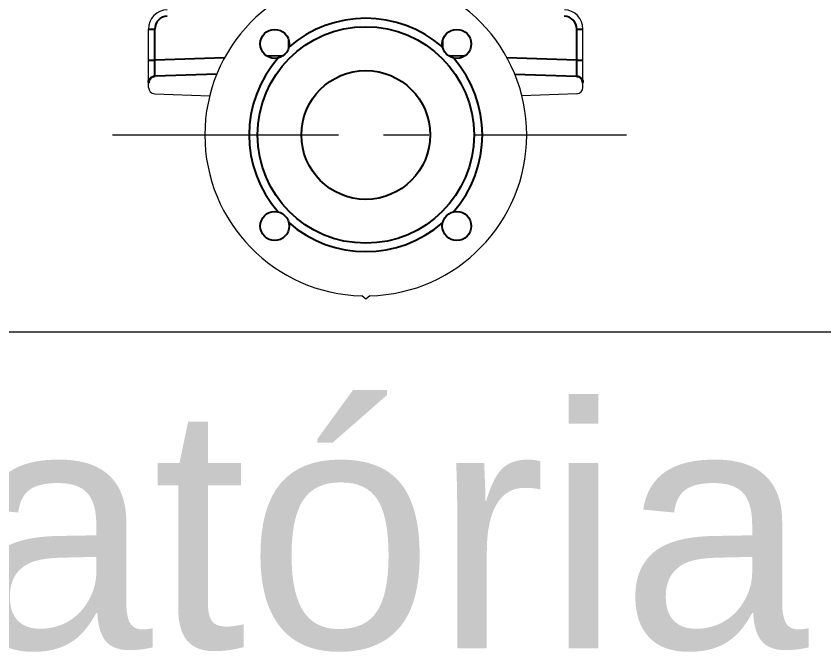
# Model space of a CAD drawing. Header units: millimetres. Extents: x 100 to 1590, y 100 to 694.
# Drawn here: x 1246.149 to 1250.62, y 529.369 to 532.886 of the extents above; entities that cross this region are included whole.
import ezdxf

# ---------------------------------------------------------------- set-up
doc = ezdxf.new("R2010")
doc.units = ezdxf.units.MM
doc.linetypes.add('CENTER', pattern=[2, 1.25, -0.25, 0.25, -0.25])
for name, color, linetype, lineweight in [('CL', 1, 'CENTER', 9), ('COTAS', 5, 'Continuous', 5), ('OUTLINE', 6, 'Continuous', 9), ('PAREDE', 7, 'Continuous', 9)]:
    doc.layers.add(name, color=color, linetype=linetype, lineweight=lineweight)
doc.styles.get("Standard").update_dxf_attribs({"font": 'Arial.ttf'})

msp = doc.modelspace()

# ---------------------------------------------------------------- linework, layer by layer
at = {"color": 9, "linetype": 'Continuous'}
for p, q in [((1246.882, 532.815), (1246.917, 532.815)), ((1246.917, 532.6424), (1246.917, 532.815)), ((1249.2517, 532.815), (1249.2867, 532.815)), ((1249.2517, 532.6424), (1249.2517, 532.815)), ((1246.882, 532.6424), (1246.917, 532.6424)), ((1247.3031, 532.6559), (1246.917, 532.6424)), ((1247.6266, 532.6672), (1247.5392, 532.6641)), ((1248.6295, 532.6641), (1248.5422, 532.6672)), ((1249.2517, 532.6424), (1248.8657, 532.6559)), ((1249.2517, 532.6424), (1249.2867, 532.6424)), ((1246.9163, 532.5599), (1246.9163, 532.566)), ((1249.2525, 532.5606), (1249.2525, 532.5678))]:
    msp.add_line(p, q, dxfattribs=at)
at = {"color": 7, "linetype": 'Continuous'}
for p, q in [((1247.657, 532.7565), (1247.657, 532.7138)), ((1248.5117, 532.7088), (1248.5117, 532.7565)), ((1247.26, 532.5653), (1246.9187, 532.5534)), ((1248.9088, 532.5653), (1249.2501, 532.5534))]:
    msp.add_line(p, q, dxfattribs=at)
at = {"color": 9, "linetype": 'Continuous'}
for points in [[(1246.9187, 532.5534), (1246.9179, 532.5534), (1246.9174, 532.5534), (1246.9169, 532.5535), (1246.9166, 532.5537), (1246.9164, 532.5539), (1246.9163, 532.5542)], [(1249.2501, 532.5534), (1249.2508, 532.5534), (1249.2514, 532.5534), (1249.2518, 532.5535), (1249.2522, 532.5537), (1249.2523, 532.5539), (1249.2524, 532.5542)], [(1246.8854, 532.5178), (1246.8843, 532.5178), (1246.8835, 532.5179), (1246.8829, 532.518), (1246.8824, 532.5183), (1246.8821, 532.5186), (1246.882, 532.519)], [(1249.2833, 532.5178), (1249.2844, 532.5178), (1249.2853, 532.5179), (1249.2859, 532.518), (1249.2864, 532.5183), (1249.2866, 532.5186), (1249.2867, 532.519)]]:
    msp.add_lwpolyline(points, dxfattribs=at)
msp.add_circle((1248.0844, 532.2289), 0.5991, dxfattribs=at)
at = {"color": 7, "linetype": 'Continuous'}
for centre, radius in [((1247.5806, 532.7327), 0.0802), ((1248.5882, 532.7327), 0.0802), ((1248.0844, 532.2289), 0.3563), ((1247.5806, 531.7251), 0.0802), ((1248.5882, 531.7251), 0.0802)]:
    msp.add_circle(centre, radius, dxfattribs=at)
at = {"color": 9, "linetype": 'Continuous'}
for centre, radius, start, end in [((1246.9883, 532.815), 0.0713, 92.0002, 179.9998), ((1248.0844, 532.2289), 0.6454, 48.7033, 131.2967), ((1249.1805, 532.815), 0.0713, 0.0019, 87.9981), ((1248.0844, 532.2289), 0.6454, 138.7033, 221.2967), ((1248.0844, 532.2289), 0.6454, 318.7033, 41.2967), ((1248.0844, 532.2289), 0.6454, 228.7033, 311.2967)]:
    msp.add_arc(centre, radius, start, end, dxfattribs=at)
for points, start_tangent, end_tangent in [([(1246.9163, 532.566), (1246.9163, 532.5696), (1246.9164, 532.5818), (1246.9165, 532.5947), (1246.9166, 532.6076), (1246.9167, 532.6199), (1246.9169, 532.6315), (1246.917, 532.6424)], (0.001543, 0.999999), (0.013933, 0.999903)), ([(1249.2525, 532.5678), (1249.2525, 532.5721), (1249.2524, 532.5863), (1249.2522, 532.6013), (1249.2521, 532.6159), (1249.2519, 532.6296), (1249.2517, 532.6424)], (-0.002348, 0.999997), (-0.013932, 0.999903)), ([(1246.882, 532.519), (1246.8846, 532.5321), (1246.892, 532.5434), (1246.9031, 532.5511), (1246.9163, 532.5542)], (-0.000093, 1), (0.999328, 0.036649)), ([(1246.8854, 532.5178), (1246.8879, 532.5311), (1246.895, 532.5425), (1246.9058, 532.5503), (1246.9187, 532.5534)], (-0.002211, 0.999998), (0.99939, 0.034922)), ([(1246.9163, 532.5542), (1246.9163, 532.5599)], (-0.034639, 0.9994), (-0.000161, 1)), ([(1249.2501, 532.5534), (1249.2629, 532.5503), (1249.2737, 532.5425), (1249.2809, 532.5311), (1249.2833, 532.5178)], (0.999391, -0.0349), (-0.002169, -0.999998)), ([(1249.2524, 532.5542), (1249.2525, 532.5606)], (0.034742, 0.999396), (-0.00123, 0.999999)), ([(1249.2524, 532.5542), (1249.2656, 532.5511), (1249.2767, 532.5434), (1249.2841, 532.5321), (1249.2867, 532.519)], (0.999328, -0.036651), (-0.000147, -1))]:
    msp.add_spline(points, degree=3, dxfattribs=dict(at, start_tangent=start_tangent, end_tangent=end_tangent))
at = {"layer": 'CL'}
msp.add_line((1246.683, 532.2289), (1249.5276, 532.2289), dxfattribs=at)
at = {"layer": 'OUTLINE'}
for p, q in [((1246.882, 532.4923), (1246.882, 532.815)), ((1249.2867, 532.4923), (1249.2867, 532.815)), ((1246.9164, 532.4567), (1247.2209, 532.4461)), ((1249.2523, 532.4567), (1248.9478, 532.4461)), ((1248.0844, 531.3199), (1248.0621, 531.3386)), ((1248.1066, 531.3386), (1248.0844, 531.3199))]:
    msp.add_line(p, q, dxfattribs=at)
for centre, radius, start, end in [((1248.0844, 532.2289), 0.8906, 91.4325, 268.5675), ((1248.0844, 532.2289), 0.8906, 271.4325, 88.5675), ((1246.9889, 532.815), 0.1069, 92, 180), ((1249.1798, 532.815), 0.1069, 0, 88), ((1246.9177, 532.4923), 0.0356, 179.9998, 267.9947), ((1249.2511, 532.4923), 0.0356, 272, 0)]:
    msp.add_arc(centre, radius, start, end, dxfattribs=at)
at = {"layer": 'PAREDE'}
msp.add_line((1108.1612, 531.1398), (1256.9963, 531.1398), dxfattribs=at)

# ---------------------------------------------------------------- texts
at = {"layer": 'COTAS', "insert": (1242.2368, 530.7237), "char_height": 1.33594, "attachment_point": 1}
msp.add_mtext_dynamic_manual_height_columns('Elevatória', width=1385.513372, gutter_width=0.75, heights=[0], dxfattribs=at)

doc.saveas('drawing.dxf')
